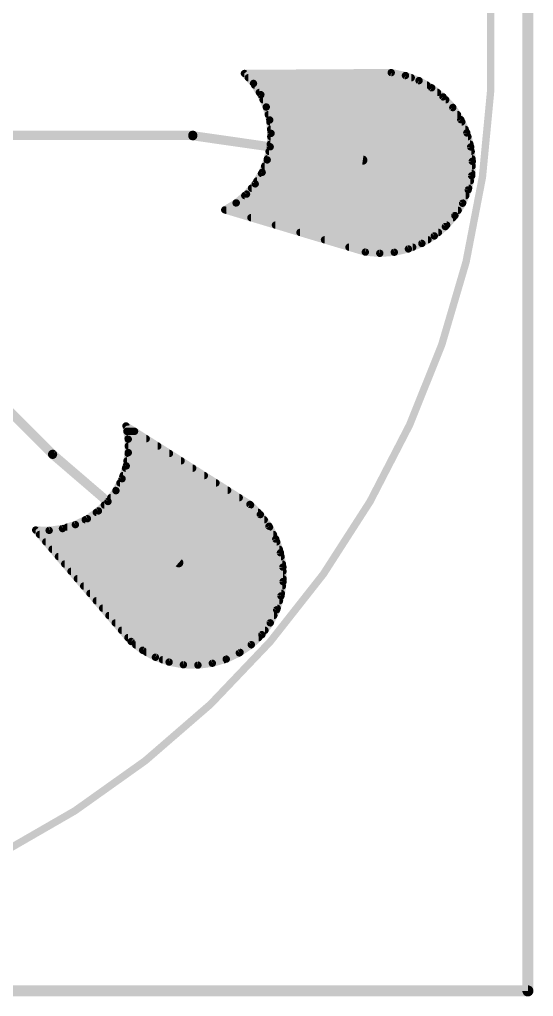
# Model space of a CAD drawing. Extents: x -26.2 to 26.2, y -26.2 to 26.2.
# Drawn here: x 11.99 to 26.15, y -26.15 to 0.79 of the extents above; entities that cross this region are included whole.
import ezdxf

# ---------------------------------------------------------------- set-up
doc = ezdxf.new("R2010")
doc.units = 0
for name, color, linetype in [('1', 12, 'CONTINUOUS'), ('16', 132, 'CONTINUOUS'), ('17', 110, 'CONTINUOUS'), ('20', 53, 'CONTINUOUS'), ('23', 53, 'CONTINUOUS')]:
    doc.layers.add(name, color=color, linetype=linetype)

# ---------------------------------------------------------------- blocks, each defined once
blk = doc.blocks.new('ROUNDP')
at = {"const_width": 0.5}
blk.add_lwpolyline([(0, -0.25, 1), (0, 0.25, 1), (0, -0.25)], format="xyb", dxfattribs=at)

msp = doc.modelspace()

# ---------------------------------------------------------------- linework, layer by layer
at = {"layer": '1'}
for points, const_width in [([(22.2325, -0.6726), (18.1878, -0.696)], 0.2032), ([(18.1878, -0.696), (18.4371, -0.9704)], 0.2032), ([(18.294, -0.8128), (22.7839, -0.8128)], 0.2032), ([(22.6245, -0.753), (22.2325, -0.6726)], 0.2032), ([(22.9992, -0.8936), (22.6245, -0.753)], 0.2032), ([(23.3473, -1.0912), (22.9992, -0.8936)], 0.2032), ([(18.4371, -0.9704), (18.6395, -1.2811)], 0.2032), ([(18.4669, -1.016), (23.2148, -1.016)], 0.2032), ([(23.6601, -1.3407), (23.3473, -1.0912)], 0.2032), ([(18.5992, -1.2192), (23.5078, -1.2192)], 0.2032), ([(18.6395, -1.2811), (18.7898, -1.62)], 0.2032), ([(18.7022, -1.4224), (23.7348, -1.4224)], 0.2032), ([(23.9301, -1.6362), (23.6601, -1.3407)], 0.2032), ([(18.7898, -1.62), (18.8841, -1.9786)], 0.2032), ([(18.7913, -1.6256), (23.9205, -1.6256)], 0.2032), ([(24.1506, -1.9702), (23.9301, -1.6362)], 0.2032), ([(18.8447, -1.8288), (24.0572, -1.8288)], 0.2032), ([(18.8841, -1.9786), (18.9201, -2.3477)], 0.2032), ([(24.316, -2.3346), (24.1506, -1.9702)], 0.2032), ([(18.8893, -2.032), (24.1786, -2.032)], 0.2032), ([(18.9091, -2.2352), (24.2709, -2.2352)], 0.2032), ([(18.9201, -2.3477), (18.8967, -2.7177)], 0.2032), ([(18.9143, -2.4384), (24.3447, -2.4384)], 0.2032), ([(24.4225, -2.7204), (24.316, -2.3346)], 0.2032), ([(18.8967, -2.7177), (18.8146, -3.0793)], 0.2032), ([(18.9015, -2.6416), (24.4008, -2.6416)], 0.2032), ([(24.4673, -3.1181), (24.4225, -2.7204)], 0.2032), ([(18.8217, -3.048), (24.4594, -3.048)], 0.2032), ([(18.8679, -2.8448), (24.4365, -2.8448)], 0.2032), ([(18.8146, -3.0793), (18.676, -3.4232)], 0.2032), ([(18.7453, -3.2512), (24.4613, -3.2512)], 0.2032), ([(24.4493, -3.5179), (24.4673, -3.1181)], 0.2032), ([(5.2, -3.5), (12.9, -11.2)], 0.254), ([(18.676, -3.4232), (18.4842, -3.7406)], 0.2032), ([(18.6571, -3.4544), (24.4522, -3.4544)], 0.2032), ([(24.3537, -3.9065), (24.4493, -3.5179)], 0.2032), ([(18.4842, -3.7406), (18.2444, -4.0233)], 0.2032), ([(18.3823, -3.8608), (24.3649, -3.8608)], 0.2032), ([(18.5344, -3.6576), (24.4149, -3.6576)], 0.2032), ([(18.2444, -4.0233), (17.9625, -4.2642)], 0.2032), ([(18.1968, -4.064), (24.2874, -4.064)], 0.2032), ([(24.1984, -4.2754), (24.3537, -3.9065)], 0.2032), ([(17.9625, -4.2642), (17.6458, -4.4571)], 0.2032), ([(17.9576, -4.2672), (24.2019, -4.2672)], 0.2032), ([(23.9874, -4.6154), (24.1984, -4.2754)], 0.2032), ([(17.6458, -4.4571), (21.5193, -5.6215)], 0.2032), ([(17.69, -4.4704), (24.0774, -4.4704)], 0.2032), ([(18.366, -4.6736), (23.9371, -4.6736)], 0.2032), ([(23.7258, -4.9183), (23.9874, -4.6154)], 0.2032), ([(19.042, -4.8768), (23.7616, -4.8768)], 0.2032), ([(23.42, -5.1765), (23.7258, -4.9183)], 0.2032), ([(19.718, -5.08), (23.5342, -5.08)], 0.2032), ([(23.0776, -5.3837), (23.42, -5.1765)], 0.2032), ([(20.394, -5.2832), (23.2436, -5.2832)], 0.2032), ([(21.0699, -5.4864), (22.8255, -5.4864)], 0.2032), ([(22.707, -5.5347), (23.0776, -5.3837)], 0.2032), ([(21.5193, -5.6215), (21.9181, -5.6551)], 0.2032), ([(21.9181, -5.6551), (22.3173, -5.626)], 0.2032), ([(22.3173, -5.626), (22.707, -5.5347)], 0.2032), ([(14.9229, -10.4168), (14.9845, -10.7825)], 0.2032), ([(18.3392, -12.5823), (14.9229, -10.4168)], 0.2032), ([(14.9481, -10.5664), (15.1589, -10.5664)], 0.2032), ([(14.9823, -10.7696), (15.4795, -10.7696)], 0.2032), ([(14.9845, -10.7825), (14.987, -11.1532)], 0.2032), ([(14.9858, -10.9728), (15.8001, -10.9728)], 0.2032), ([(12.9, -11.2), (16.3773, -14.1904)], 0.254), ([(14.987, -11.1532), (14.9303, -11.5197)], 0.2032), ([(14.952, -11.3792), (16.4412, -11.3792)], 0.2032), ([(14.9835, -11.176), (16.1206, -11.176)], 0.2032), ([(14.9303, -11.5197), (14.816, -11.8724)], 0.2032), ([(14.91, -11.5824), (16.7618, -11.5824)], 0.2032), ([(14.816, -11.8724), (14.6468, -12.2024)], 0.2032), ([(14.8441, -11.7856), (17.0824, -11.7856)], 0.2032), ([(14.6468, -12.2024), (14.4272, -12.5011)], 0.2032), ([(14.6521, -12.192), (17.7235, -12.192)], 0.2032), ([(14.7563, -11.9888), (17.4029, -11.9888)], 0.2032), ([(14.5051, -12.3952), (18.0441, -12.3952)], 0.2032), ([(14.1628, -12.7611), (13.8604, -12.9756)], 0.2032), ([(14.4272, -12.5011), (14.1628, -12.7611)], 0.2032), ([(14.3283, -12.5984), (18.3557, -12.5984)], 0.2032), ([(18.6257, -12.8617), (18.3392, -12.5823)], 0.2032), ([(13.8604, -12.9756), (13.5276, -13.1391)], 0.2032), ([(13.8008, -13.0048), (18.7325, -13.0048)], 0.2032), ([(14.1057, -12.8016), (18.5641, -12.8016)], 0.2032), ([(18.865, -13.1825), (18.6257, -12.8617)], 0.2032), ([(12.8056, -13.2978), (12.4349, -13.2891)], 0.2032), ([(12.4349, -13.2891), (15.0655, -16.3615)], 0.2032), ([(13.173, -13.2474), (12.8056, -13.2978)], 0.2032), ([(13.5276, -13.1391), (13.173, -13.2474)], 0.2032), ([(13.3019, -13.208), (18.8784, -13.208)], 0.2032), ([(19.0512, -13.5367), (18.865, -13.1825)], 0.2032), ([(12.5395, -13.4112), (18.9852, -13.4112)], 0.2032), ([(19.1796, -13.9158), (19.0512, -13.5367)], 0.2032), ([(12.7135, -13.6144), (19.0775, -13.6144)], 0.2032), ([(12.8874, -13.8176), (19.1464, -13.8176)], 0.2032), ([(13.0614, -14.0208), (19.1976, -14.0208)], 0.2032), ([(19.2472, -14.3102), (19.1796, -13.9158)], 0.2032), ([(13.2354, -14.224), (19.2324, -14.224)], 0.2032), ([(19.2523, -14.7104), (19.2472, -14.3102)], 0.2032), ([(13.4094, -14.4272), (19.2487, -14.4272)], 0.2032), ([(13.5833, -14.6304), (19.2513, -14.6304)], 0.2032), ([(13.7573, -14.8336), (19.2343, -14.8336)], 0.2032), ([(19.1947, -15.1065), (19.2523, -14.7104)], 0.2032), ([(13.9313, -15.0368), (19.2048, -15.0368)], 0.2032), ([(19.0758, -15.4886), (19.1947, -15.1065)], 0.2032), ([(14.1053, -15.24), (19.1531, -15.24)], 0.2032), ([(14.2792, -15.4432), (19.0899, -15.4432)], 0.2032), ([(14.4532, -15.6464), (18.9979, -15.6464)], 0.2032), ([(18.8987, -15.8475), (19.0758, -15.4886)], 0.2032), ([(14.6272, -15.8496), (18.8972, -15.8496)], 0.2032), ([(18.6676, -16.1742), (18.8987, -15.8475)], 0.2032), ([(14.8012, -16.0528), (18.7534, -16.0528)], 0.2032), ([(14.9751, -16.256), (18.5813, -16.256)], 0.2032), ([(18.3771, -16.4496), (18.6676, -16.1742)], 0.2032), ([(15.0655, -16.3615), (15.3829, -16.6053)], 0.2032), ([(15.1927, -16.4592), (18.3631, -16.4592)], 0.2032), ([(18.0472, -16.6761), (18.3771, -16.4496)], 0.2032), ([(15.3829, -16.6053), (15.7346, -16.7964)], 0.2032), ([(15.488, -16.6624), (18.0672, -16.6624)], 0.2032), ([(15.7346, -16.7964), (16.1118, -16.9301)], 0.2032), ([(17.6859, -16.8483), (18.0472, -16.6761)], 0.2032), ([(15.9298, -16.8656), (17.6273, -16.8656)], 0.2032), ([(16.1118, -16.9301), (16.5052, -17.0032)], 0.2032), ([(16.5052, -17.0032), (16.9053, -17.0138)], 0.2032), ([(16.9053, -17.0138), (17.3021, -16.9618)], 0.2032), ([(17.3021, -16.9618), (17.6859, -16.8483)], 0.2032)]:
    msp.add_lwpolyline(points, dxfattribs=dict(at, const_width=const_width))
for points, const_width in [([(18.2254, -0.6618, 1), (18.1502, -0.7301)], 0.1016), ([(18.1875, -0.6452, 1), (18.1881, -0.7468)], 0.1016), ([(18.294, -0.762, 1), (18.294, -0.8636)], 0.1016), ([(22.2427, -0.6228, 1), (22.2223, -0.7224)], 0.1016), ([(22.2328, -0.7234, 1), (22.2322, -0.6218)], 0.1016), ([(22.6424, -0.7054, 1), (22.6067, -0.8005)], 0.1016), ([(22.6143, -0.8027, 1), (22.6347, -0.7032)], 0.1016), ([(22.7839, -0.8636, 1), (22.7839, -0.762)], 0.1016), ([(23.0243, -0.8494, 1), (22.9741, -0.9378)], 0.1016), ([(22.9814, -0.9412, 1), (23.0171, -0.8461)], 0.1016), ([(18.4797, -0.9427, 1), (18.3946, -0.9981)], 0.1016), ([(18.3995, -1.0046, 1), (18.4747, -0.9362)], 0.1016), ([(18.4669, -0.9652, 1), (18.4669, -1.0668)], 0.1016), ([(23.2148, -1.0668, 1), (23.2148, -0.9652)], 0.1016), ([(23.3789, -1.0515, 1), (23.3156, -1.1309)], 0.1016), ([(23.3222, -1.1354, 1), (23.3723, -1.047)], 0.1016), ([(18.5992, -1.1684, 1), (18.5992, -1.27)], 0.1016), ([(18.686, -1.2605, 1), (18.5931, -1.3017)], 0.1016), ([(18.597, -1.3088, 1), (18.6821, -1.2533)], 0.1016), ([(18.7022, -1.3716, 1), (18.7022, -1.4732)], 0.1016), ([(23.5078, -1.27, 1), (23.5078, -1.1684)], 0.1016), ([(23.6976, -1.3065, 1), (23.6226, -1.375)], 0.1016), ([(23.6285, -1.3805, 1), (23.6918, -1.301)], 0.1016), ([(23.7348, -1.4732, 1), (23.7348, -1.3716)], 0.1016), ([(18.8389, -1.6071, 1), (18.7407, -1.633)], 0.1016), ([(18.7913, -1.5748, 1), (18.7913, -1.6764)], 0.1016), ([(18.7434, -1.6406, 1), (18.8363, -1.5995)], 0.1016), ([(23.9725, -1.6082, 1), (23.8877, -1.6642)], 0.1016), ([(23.8926, -1.6704, 1), (23.9676, -1.6019)], 0.1016), ([(23.9205, -1.6764, 1), (23.9205, -1.5748)], 0.1016), ([(18.8447, -1.778, 1), (18.8447, -1.8796)], 0.1016), ([(18.9347, -1.9737, 1), (18.8336, -1.9836)], 0.1016), ([(24.0572, -1.8796, 1), (24.0572, -1.778)], 0.1016), ([(24.1968, -1.9492, 1), (24.1043, -1.9912)], 0.1016), ([(18.835, -1.9916, 1), (18.9333, -1.9657)], 0.1016), ([(18.8893, -1.9812, 1), (18.8893, -2.0828)], 0.1016), ([(18.9091, -2.1844, 1), (18.9091, -2.286)], 0.1016), ([(24.1082, -1.9982, 1), (24.193, -1.9422)], 0.1016), ([(24.1786, -2.0828, 1), (24.1786, -1.9812)], 0.1016), ([(24.2709, -2.286, 1), (24.2709, -2.1844)], 0.1016), ([(18.9143, -2.3876, 1), (18.9143, -2.4892)], 0.1016), ([(18.9708, -2.3509, 1), (18.8694, -2.3445)], 0.1016), ([(18.8695, -2.3526, 1), (18.9706, -2.3428)], 0.1016), ([(24.365, -2.3211, 1), (24.2671, -2.3481)], 0.1016), ([(24.2698, -2.3556, 1), (24.3623, -2.3136)], 0.1016), ([(24.3447, -2.4892, 1), (24.3447, -2.3876)], 0.1016), ([(18.846, -2.7145, 1), (18.9474, -2.7209)], 0.1016), ([(18.9462, -2.729, 1), (18.8472, -2.7065)], 0.1016), ([(18.9015, -2.5908, 1), (18.9015, -2.6924)], 0.1016), ([(24.473, -2.7147, 1), (24.372, -2.7261)], 0.1016), ([(24.3735, -2.7339, 1), (24.4715, -2.7069)], 0.1016), ([(24.4008, -2.6924, 1), (24.4008, -2.5908)], 0.1016), ([(18.8217, -2.9972, 1), (18.8217, -3.0988)], 0.1016), ([(18.8679, -2.794, 1), (18.8679, -2.8956)], 0.1016), ([(24.4365, -2.8956, 1), (24.4365, -2.794)], 0.1016), ([(24.4594, -3.0988, 1), (24.4594, -2.9972)], 0.1016), ([(18.7453, -3.2004, 1), (18.7453, -3.302)], 0.1016), ([(18.7651, -3.0681, 1), (18.8642, -3.0906)], 0.1016), ([(18.8617, -3.0983, 1), (18.7675, -3.0603)], 0.1016), ([(24.518, -3.1204, 1), (24.4165, -3.1158)], 0.1016), ([(24.4168, -3.1238, 1), (24.5178, -3.1124)], 0.1016), ([(24.4613, -3.302, 1), (24.4613, -3.2004)], 0.1016), ([(18.6571, -3.4036, 1), (18.6571, -3.5052)], 0.1016), ([(18.6288, -3.4042, 1), (18.7231, -3.4422)], 0.1016), ([(18.7194, -3.4495, 1), (18.6325, -3.397)], 0.1016), ([(24.3986, -3.5156, 1), (24.5001, -3.5202)], 0.1016), ([(24.4987, -3.53, 1), (24.4, -3.5057)], 0.1016), ([(24.4522, -3.5052, 1), (24.4522, -3.4036)], 0.1016), ([(18.3823, -3.81, 1), (18.3823, -3.9116)], 0.1016), ([(18.4408, -3.7143, 1), (18.5277, -3.7669)], 0.1016), ([(18.523, -3.7735, 1), (18.4455, -3.7077)], 0.1016), ([(18.5344, -3.6068, 1), (18.5344, -3.7084)], 0.1016), ([(24.3649, -3.9116, 1), (24.3649, -3.81)], 0.1016), ([(24.4149, -3.7084, 1), (24.4149, -3.6068)], 0.1016), ([(18.1968, -4.0132, 1), (18.1968, -4.1148)], 0.1016), ([(18.2056, -3.9905, 1), (18.2831, -4.0562)], 0.1016), ([(18.2774, -4.062, 1), (18.2114, -3.9847)], 0.1016), ([(24.2874, -4.1148, 1), (24.2874, -4.0132)], 0.1016), ([(24.3044, -3.8944, 1), (24.403, -3.9186)], 0.1016), ([(24.4005, -3.9262, 1), (24.3069, -3.8868)], 0.1016), ([(17.9576, -4.2164, 1), (17.9576, -4.318)], 0.1016), ([(17.9295, -4.2256, 1), (17.9955, -4.3029)], 0.1016), ([(17.9889, -4.3076, 1), (17.9361, -4.2209)], 0.1016), ([(24.1516, -4.2557, 1), (24.2453, -4.2951)], 0.1016), ([(24.2416, -4.3022, 1), (24.1553, -4.2486)], 0.1016), ([(24.2019, -4.318, 1), (24.2019, -4.2164)], 0.1016), ([(17.6604, -4.4085, 1), (17.6312, -4.5058)], 0.1016), ([(17.6194, -4.4137, 1), (17.6722, -4.5005)], 0.1016), ([(17.69, -4.4196, 1), (17.69, -4.5212)], 0.1016), ([(18.366, -4.6228, 1), (18.366, -4.7244)], 0.1016), ([(23.9442, -4.5886, 1), (24.0306, -4.6422)], 0.1016), ([(23.9371, -4.7244, 1), (23.9371, -4.6228)], 0.1016), ([(24.0258, -4.6486, 1), (23.949, -4.5822)], 0.1016), ([(24.0774, -4.5212, 1), (24.0774, -4.4196)], 0.1016), ([(19.042, -4.826, 1), (19.042, -4.9276)], 0.1016), ([(23.6873, -4.8851, 1), (23.7642, -4.9515)], 0.1016), ([(23.7585, -4.9571, 1), (23.693, -4.8795)], 0.1016), ([(23.7616, -4.9276, 1), (23.7616, -4.826)], 0.1016), ([(19.718, -5.0292, 1), (19.718, -5.1308)], 0.1016), ([(23.3872, -5.1377, 1), (23.4528, -5.2153)], 0.1016), ([(23.4463, -5.2199, 1), (23.3937, -5.133)], 0.1016), ([(23.5342, -5.1308, 1), (23.5342, -5.0292)], 0.1016), ([(20.394, -5.2324, 1), (20.394, -5.334)], 0.1016), ([(21.0699, -5.4356, 1), (21.0699, -5.5372)], 0.1016), ([(22.8255, -5.5372, 1), (22.8255, -5.4356)], 0.1016), ([(23.0513, -5.3402, 1), (23.1039, -5.4271)], 0.1016), ([(23.0967, -5.4307, 1), (23.0584, -5.3366)], 0.1016), ([(23.2436, -5.334, 1), (23.2436, -5.2324)], 0.1016), ([(21.5236, -5.5709, 1), (21.5151, -5.6721)], 0.1016), ([(21.5047, -5.6701, 1), (21.534, -5.5728)], 0.1016), ([(21.9144, -5.6045, 1), (21.9218, -5.7058)], 0.1016), ([(21.9139, -5.7057, 1), (21.9224, -5.6045)], 0.1016), ([(22.3057, -5.5765, 1), (22.3289, -5.6754)], 0.1016), ([(22.321, -5.6766, 1), (22.3136, -5.5753)], 0.1016), ([(22.6878, -5.4877, 1), (22.7261, -5.5818)], 0.1016), ([(22.7185, -5.5842, 1), (22.6954, -5.4853)], 0.1016), ([(14.973, -10.4084, 1), (14.8728, -10.4252)], 0.1016), ([(14.9501, -10.3739, 1), (14.8957, -10.4597)], 0.1016), ([(14.9481, -10.5156, 1), (14.9481, -10.6172)], 0.1016), ([(15.1589, -10.6172, 1), (15.1589, -10.5156)], 0.1016), ([(14.9823, -10.7188, 1), (14.9823, -10.8204)], 0.1016), ([(15.0353, -10.7821, 1), (14.9337, -10.7828)], 0.1016), ([(14.9344, -10.7909, 1), (15.0346, -10.774)], 0.1016), ([(15.4795, -10.8204, 1), (15.4795, -10.7188)], 0.1016), ([(14.9858, -10.922, 1), (14.9858, -11.0236)], 0.1016), ([(15.8001, -11.0236, 1), (15.8001, -10.922)], 0.1016), ([(12.9414, -11.1519, 1), (12.8586, -11.2481)], 0.127), ([(12.8551, -11.2449, 1), (12.9449, -11.1551)], 0.127), ([(14.952, -11.3284, 1), (14.952, -11.43)], 0.1016), ([(14.9835, -11.1252, 1), (14.9835, -11.2268)], 0.1016), ([(14.9362, -11.1536, 1), (15.0378, -11.1529)], 0.1016), ([(15.0372, -11.161, 1), (14.9368, -11.1455)], 0.1016), ([(16.1206, -11.2268, 1), (16.1206, -11.1252)], 0.1016), ([(16.4412, -11.43, 1), (16.4412, -11.3284)], 0.1016), ([(14.91, -11.5316, 1), (14.91, -11.6332)], 0.1016), ([(14.8801, -11.5119, 1), (14.9805, -11.5274)], 0.1016), ([(14.9786, -11.5353, 1), (14.882, -11.504)], 0.1016), ([(16.7618, -11.6332, 1), (16.7618, -11.5316)], 0.1016), ([(14.7676, -11.8567, 1), (14.8643, -11.8881)], 0.1016), ([(14.8612, -11.8956, 1), (14.7707, -11.8492)], 0.1016), ([(14.8441, -11.7348, 1), (14.8441, -11.8364)], 0.1016), ([(17.0824, -11.8364, 1), (17.0824, -11.7348)], 0.1016), ([(14.6521, -12.1412, 1), (14.6521, -12.2428)], 0.1016), ([(14.6877, -12.2324, 1), (14.6059, -12.1723)], 0.1016), ([(14.7563, -11.938, 1), (14.7563, -12.0396)], 0.1016), ([(17.4029, -12.0396, 1), (17.4029, -11.938)], 0.1016), ([(17.7235, -12.2428, 1), (17.7235, -12.1412)], 0.1016), ([(14.5051, -12.3444, 1), (14.5051, -12.446)], 0.1016), ([(14.6016, -12.1792, 1), (14.692, -12.2255)], 0.1016), ([(18.0441, -12.446, 1), (18.0441, -12.3444)], 0.1016), ([(14.1922, -12.8025, 1), (14.1334, -12.7196)], 0.1016), ([(14.3283, -12.5476, 1), (14.3283, -12.6492)], 0.1016), ([(14.3863, -12.4711, 1), (14.4682, -12.5312)], 0.1016), ([(14.4628, -12.5374, 1), (14.3916, -12.4649)], 0.1016), ([(18.3747, -12.5459, 1), (18.3037, -12.6186)], 0.1016), ([(18.312, -12.6252, 1), (18.3664, -12.5394)], 0.1016), ([(18.3557, -12.6492, 1), (18.3557, -12.5476)], 0.1016), ([(13.8008, -12.954, 1), (13.8008, -13.0556)], 0.1016), ([(13.831, -12.9341, 1), (13.8897, -13.017)], 0.1016), ([(13.8828, -13.0211, 1), (13.838, -12.93)], 0.1016), ([(14.1057, -12.7508, 1), (14.1057, -12.8524)], 0.1016), ([(14.1272, -12.7249, 1), (14.1984, -12.7973)], 0.1016), ([(18.5641, -12.8524, 1), (18.5641, -12.7508)], 0.1016), ([(18.6664, -12.8313, 1), (18.585, -12.8921)], 0.1016), ([(18.5902, -12.898, 1), (18.6612, -12.8253)], 0.1016), ([(18.7325, -13.0556, 1), (18.7325, -12.954)], 0.1016), ([(12.4735, -13.256, 1), (12.3963, -13.3221)], 0.1016), ([(12.4361, -13.2383, 1), (12.4337, -13.3398)], 0.1016), ([(12.7987, -13.2475, 1), (12.8125, -13.3482)], 0.1016), ([(12.8044, -13.3486, 1), (12.8068, -13.2471)], 0.1016), ([(13.1581, -13.1988, 1), (13.1878, -13.296)], 0.1016), ([(13.1799, -13.2977, 1), (13.166, -13.1971)], 0.1016), ([(13.3019, -13.1572, 1), (13.3019, -13.2588)], 0.1016), ([(13.5052, -13.0935, 1), (13.55, -13.1847)], 0.1016), ([(13.5424, -13.1876, 1), (13.5127, -13.0905)], 0.1016), ([(18.91, -13.1588, 1), (18.82, -13.2061)], 0.1016), ([(18.8243, -13.2128, 1), (18.9057, -13.1521)], 0.1016), ([(18.8784, -13.2588, 1), (18.8784, -13.1572)], 0.1016), ([(12.5395, -13.3604, 1), (12.5395, -13.462)], 0.1016), ([(18.9852, -13.462, 1), (18.9852, -13.3604)], 0.1016), ([(19.0993, -13.5204, 1), (19.0031, -13.5531)], 0.1016), ([(19.0062, -13.5604, 1), (19.0961, -13.5131)], 0.1016), ([(12.7135, -13.5636, 1), (12.7135, -13.6652)], 0.1016), ([(12.8874, -13.7668, 1), (12.8874, -13.8684)], 0.1016), ([(19.0775, -13.6652, 1), (19.0775, -13.5636)], 0.1016), ([(19.1464, -13.8684, 1), (19.1464, -13.7668)], 0.1016), ([(13.0614, -13.97, 1), (13.0614, -14.0716)], 0.1016), ([(19.2297, -13.9072, 1), (19.1296, -13.9244)], 0.1016), ([(19.1315, -13.9321, 1), (19.2277, -13.8995)], 0.1016), ([(19.1976, -14.0716, 1), (19.1976, -13.97)], 0.1016), ([(13.2354, -14.1732, 1), (13.2354, -14.2748)], 0.1016), ([(16.3359, -14.2385, 1), (16.4187, -14.1422)], 0.127), ([(19.298, -14.3096, 1), (19.1964, -14.3109)], 0.1016), ([(19.1971, -14.3188, 1), (19.2973, -14.3017)], 0.1016), ([(19.2324, -14.2748, 1), (19.2324, -14.1732)], 0.1016), ([(13.4094, -14.3764, 1), (13.4094, -14.478)], 0.1016), ([(13.5833, -14.5796, 1), (13.5833, -14.6812)], 0.1016), ([(19.2487, -14.478, 1), (19.2487, -14.3764)], 0.1016), ([(19.2513, -14.6812, 1), (19.2513, -14.5796)], 0.1016), ([(13.7573, -14.7828, 1), (13.7573, -14.8844)], 0.1016), ([(19.2015, -14.7111, 1), (19.3031, -14.7098)], 0.1016), ([(19.3025, -14.7177, 1), (19.202, -14.7031)], 0.1016), ([(19.2343, -14.8844, 1), (19.2343, -14.7828)], 0.1016), ([(13.9313, -14.986, 1), (13.9313, -15.0876)], 0.1016), ([(19.1444, -15.0992, 1), (19.2449, -15.1138)], 0.1016), ([(19.2432, -15.1215, 1), (19.1462, -15.0914)], 0.1016), ([(19.2048, -15.0876, 1), (19.2048, -14.986)], 0.1016), ([(14.1053, -15.1892, 1), (14.1053, -15.2908)], 0.1016), ([(14.2792, -15.3924, 1), (14.2792, -15.494)], 0.1016), ([(19.0899, -15.494, 1), (19.0899, -15.3924)], 0.1016), ([(19.1531, -15.2908, 1), (19.1531, -15.1892)], 0.1016), ([(14.4532, -15.5956, 1), (14.4532, -15.6972)], 0.1016), ([(18.9979, -15.6972, 1), (18.9979, -15.5956)], 0.1016), ([(19.0273, -15.4735, 1), (19.1243, -15.5037)], 0.1016), ([(19.1214, -15.5111, 1), (19.0303, -15.4661)], 0.1016), ([(14.6272, -15.7988, 1), (14.6272, -15.9004)], 0.1016), ([(18.8531, -15.825, 1), (18.9442, -15.87)], 0.1016), ([(18.9401, -15.8768, 1), (18.8572, -15.8181)], 0.1016), ([(18.8972, -15.9004, 1), (18.8972, -15.7988)], 0.1016), ([(14.8012, -16.002, 1), (14.8012, -16.1036)], 0.1016), ([(14.9751, -16.2052, 1), (14.9751, -16.3068)], 0.1016), ([(18.5813, -16.3068, 1), (18.5813, -16.2052)], 0.1016), ([(18.6261, -16.1449, 1), (18.709, -16.2036)], 0.1016), ([(18.7025, -16.2111, 1), (18.6326, -16.1374)], 0.1016), ([(18.7534, -16.1036, 1), (18.7534, -16.002)], 0.1016), ([(15.0964, -16.3212, 1), (15.0345, -16.4018)], 0.1016), ([(15.0269, -16.3946, 1), (15.1041, -16.3285)], 0.1016), ([(15.1927, -16.4084, 1), (15.1927, -16.51)], 0.1016), ([(18.3422, -16.4127, 1), (18.4121, -16.4864)], 0.1016), ([(18.4059, -16.4915, 1), (18.3484, -16.4077)], 0.1016), ([(18.3631, -16.51, 1), (18.3631, -16.4084)], 0.1016), ([(15.4072, -16.5606, 1), (15.3587, -16.6499)], 0.1016), ([(15.352, -16.6456, 1), (15.4138, -16.565)], 0.1016), ([(15.488, -16.6116, 1), (15.488, -16.7132)], 0.1016), ([(15.7515, -16.7485, 1), (15.7176, -16.8443)], 0.1016), ([(15.7103, -16.841, 1), (15.7588, -16.7517)], 0.1016), ([(18.0185, -16.6342, 1), (18.076, -16.718)], 0.1016), ([(18.0691, -16.722, 1), (18.0254, -16.6303)], 0.1016), ([(18.0672, -16.7132, 1), (18.0672, -16.6116)], 0.1016), ([(15.9298, -16.8148, 1), (15.9298, -16.9164)], 0.1016), ([(16.121, -16.8802, 1), (16.1025, -16.9801)], 0.1016), ([(16.0948, -16.978, 1), (16.1287, -16.8822)], 0.1016), ([(16.5066, -16.9524, 1), (16.5039, -17.054)], 0.1016), ([(16.496, -17.0532, 1), (16.5145, -16.9533)], 0.1016), ([(16.8987, -16.9635, 1), (16.9119, -17.0642)], 0.1016), ([(16.904, -17.0646, 1), (16.9067, -16.9631)], 0.1016), ([(17.2877, -16.9131, 1), (17.3165, -17.0105)], 0.1016), ([(17.3087, -17.0121, 1), (17.2955, -16.9114)], 0.1016), ([(17.6273, -16.9164, 1), (17.6273, -16.8148)], 0.1016), ([(17.6641, -16.8024, 1), (17.7078, -16.8941)], 0.1016), ([(17.7003, -16.897, 1), (17.6715, -16.7996)], 0.1016)]:
    msp.add_lwpolyline(points, format="xyb", dxfattribs=dict(at, const_width=const_width))
at = {"layer": '16'}
for points, const_width in [([(26, 26), (26, -26)], 0.3048), ([(18.1878, -0.696), (22.2325, -0.6726)], 0.2032), ([(18.4371, -0.9704), (18.1878, -0.696)], 0.2032), ([(18.294, -0.8128), (22.784, -0.8128)], 0.2032), ([(22.2325, -0.6726), (22.6246, -0.7529)], 0.2032), ([(22.6246, -0.7529), (22.9992, -0.8936)], 0.2032), ([(22.9992, -0.8936), (23.3473, -1.0912)], 0.2032), ([(18.6395, -1.2811), (18.4371, -0.9704)], 0.2032), ([(18.4669, -1.016), (23.2149, -1.016)], 0.2032), ([(23.3473, -1.0912), (23.6602, -1.3407)], 0.2032), ([(18.5992, -1.2192), (23.5078, -1.2192)], 0.2032), ([(18.7898, -1.62), (18.6395, -1.2811)], 0.2032), ([(18.7022, -1.4224), (23.7348, -1.4224)], 0.2032), ([(23.6602, -1.3407), (23.9301, -1.6361)], 0.2032), ([(18.8841, -1.9786), (18.7898, -1.62)], 0.2032), ([(18.7913, -1.6256), (23.9205, -1.6256)], 0.2032), ([(23.9301, -1.6361), (24.1506, -1.9702)], 0.2032), ([(18.8447, -1.8288), (24.0573, -1.8288)], 0.2032), ([(18.9201, -2.3477), (18.8841, -1.9786)], 0.2032), ([(24.1506, -1.9702), (24.3161, -2.3346)], 0.2032), ([(18.8893, -2.032), (24.1787, -2.032)], 0.2032), ([(18.9091, -2.2352), (24.2709, -2.2352)], 0.2032), ([(2.5, -2.4), (16.764, -2.4)], 0.254), ([(16.764, -2.4), (16.764, -2.413)], 0.254), ([(16.764, -2.413), (21.4503, -3.0857)], 0.254), ([(18.8967, -2.7177), (18.9201, -2.3477)], 0.2032), ([(18.9143, -2.4384), (24.3447, -2.4384)], 0.2032), ([(24.3161, -2.3346), (24.4225, -2.7204)], 0.2032), ([(18.8146, -3.0793), (18.8967, -2.7177)], 0.2032), ([(18.9015, -2.6416), (24.4008, -2.6416)], 0.2032), ([(24.4225, -2.7204), (24.4673, -3.1181)], 0.2032), ([(18.8217, -3.048), (24.4594, -3.048)], 0.2032), ([(18.8679, -2.8448), (24.4365, -2.8448)], 0.2032), ([(18.676, -3.4232), (18.8146, -3.0793)], 0.2032), ([(18.7453, -3.2512), (24.4613, -3.2512)], 0.2032), ([(24.4673, -3.1181), (24.4493, -3.5179)], 0.2032), ([(18.4842, -3.7406), (18.676, -3.4232)], 0.2032), ([(18.6571, -3.4544), (24.4522, -3.4544)], 0.2032), ([(24.4493, -3.5179), (24.3537, -3.9065)], 0.2032), ([(18.2444, -4.0233), (18.4842, -3.7406)], 0.2032), ([(18.3823, -3.8608), (24.3649, -3.8608)], 0.2032), ([(18.5344, -3.6576), (24.4149, -3.6576)], 0.2032), ([(17.9625, -4.2642), (18.2444, -4.0233)], 0.2032), ([(18.1968, -4.064), (24.2874, -4.064)], 0.2032), ([(24.3537, -3.9065), (24.1984, -4.2754)], 0.2032), ([(17.6458, -4.4571), (17.9625, -4.2642)], 0.2032), ([(17.9576, -4.2672), (24.2019, -4.2672)], 0.2032), ([(24.1984, -4.2754), (23.9874, -4.6154)], 0.2032), ([(21.5193, -5.6215), (17.6458, -4.4571)], 0.2032), ([(17.69, -4.4704), (24.0774, -4.4704)], 0.2032), ([(18.366, -4.6736), (23.9371, -4.6736)], 0.2032), ([(23.9874, -4.6154), (23.7257, -4.9183)], 0.2032), ([(19.042, -4.8768), (23.7616, -4.8768)], 0.2032), ([(23.7257, -4.9183), (23.42, -5.1764)], 0.2032), ([(19.718, -5.08), (23.5342, -5.08)], 0.2032), ([(23.42, -5.1764), (23.0776, -5.3836)], 0.2032), ([(20.394, -5.2832), (23.2435, -5.2832)], 0.2032), ([(21.0699, -5.4864), (22.8254, -5.4864)], 0.2032), ([(23.0776, -5.3836), (22.7069, -5.5347)], 0.2032), ([(21.9181, -5.6551), (21.5193, -5.6215)], 0.2032), ([(22.3173, -5.6259), (21.9181, -5.6551)], 0.2032), ([(22.7069, -5.5347), (22.3173, -5.6259)], 0.2032), ([(14.9845, -10.7825), (14.9229, -10.4168)], 0.2032), ([(14.9229, -10.4168), (18.3392, -12.5823)], 0.2032), ([(14.9481, -10.5664), (15.1589, -10.5664)], 0.2032), ([(14.9823, -10.7696), (15.4795, -10.7696)], 0.2032), ([(14.987, -11.1532), (14.9845, -10.7825)], 0.2032), ([(14.9858, -10.9728), (15.8001, -10.9728)], 0.2032), ([(14.9303, -11.5197), (14.987, -11.1532)], 0.2032), ([(14.952, -11.3792), (16.4412, -11.3792)], 0.2032), ([(14.9835, -11.176), (16.1206, -11.176)], 0.2032), ([(14.816, -11.8724), (14.9303, -11.5197)], 0.2032), ([(14.91, -11.5824), (16.7618, -11.5824)], 0.2032), ([(14.6468, -12.2024), (14.816, -11.8724)], 0.2032), ([(14.8441, -11.7856), (17.0824, -11.7856)], 0.2032), ([(14.4272, -12.5011), (14.6468, -12.2024)], 0.2032), ([(14.6521, -12.192), (17.7235, -12.192)], 0.2032), ([(14.7563, -11.9888), (17.4029, -11.9888)], 0.2032), ([(14.5051, -12.3952), (18.0441, -12.3952)], 0.2032), ([(13.8604, -12.9756), (14.1628, -12.7611)], 0.2032), ([(14.1628, -12.7611), (14.4272, -12.5011)], 0.2032), ([(14.3283, -12.5984), (18.3557, -12.5984)], 0.2032), ([(18.3392, -12.5823), (18.6257, -12.8617)], 0.2032), ([(13.5276, -13.1391), (13.8604, -12.9756)], 0.2032), ([(13.8008, -13.0048), (18.7325, -13.0048)], 0.2032), ([(14.1057, -12.8016), (18.5641, -12.8016)], 0.2032), ([(18.6257, -12.8617), (18.865, -13.1825)], 0.2032), ([(12.4349, -13.2891), (12.8056, -13.2978)], 0.2032), ([(15.0655, -16.3615), (12.4349, -13.2891)], 0.2032), ([(12.8056, -13.2978), (13.173, -13.2474)], 0.2032), ([(13.173, -13.2474), (13.5276, -13.1391)], 0.2032), ([(13.3019, -13.208), (18.8784, -13.208)], 0.2032), ([(18.865, -13.1825), (19.0512, -13.5367)], 0.2032), ([(12.5395, -13.4112), (18.9852, -13.4112)], 0.2032), ([(19.0512, -13.5367), (19.1797, -13.9158)], 0.2032), ([(12.7135, -13.6144), (19.0775, -13.6144)], 0.2032), ([(12.8874, -13.8176), (19.1464, -13.8176)], 0.2032), ([(13.0614, -14.0208), (19.1977, -14.0208)], 0.2032), ([(19.1797, -13.9158), (19.2473, -14.3102)], 0.2032), ([(13.2354, -14.224), (19.2325, -14.224)], 0.2032), ([(19.2473, -14.3102), (19.2523, -14.7104)], 0.2032), ([(13.4094, -14.4272), (19.2487, -14.4272)], 0.2032), ([(13.5833, -14.6304), (19.2513, -14.6304)], 0.2032), ([(13.7573, -14.8336), (19.2344, -14.8336)], 0.2032), ([(19.2523, -14.7104), (19.1947, -15.1065)], 0.2032), ([(13.9313, -15.0368), (19.2048, -15.0368)], 0.2032), ([(19.1947, -15.1065), (19.0759, -15.4886)], 0.2032), ([(14.1053, -15.24), (19.1532, -15.24)], 0.2032), ([(14.2792, -15.4432), (19.09, -15.4432)], 0.2032), ([(14.4532, -15.6464), (18.998, -15.6464)], 0.2032), ([(19.0759, -15.4886), (18.8987, -15.8475)], 0.2032), ([(14.6272, -15.8496), (18.8972, -15.8496)], 0.2032), ([(18.8987, -15.8475), (18.6676, -16.1742)], 0.2032), ([(14.8012, -16.0528), (18.7535, -16.0528)], 0.2032), ([(14.9751, -16.256), (18.5813, -16.256)], 0.2032), ([(18.6676, -16.1742), (18.3771, -16.4496)], 0.2032), ([(15.3829, -16.6053), (15.0655, -16.3615)], 0.2032), ([(15.1927, -16.4592), (18.3631, -16.4592)], 0.2032), ([(18.3771, -16.4496), (18.0472, -16.6761)], 0.2032), ([(15.7346, -16.7964), (15.3829, -16.6053)], 0.2032), ([(15.488, -16.6624), (18.0672, -16.6624)], 0.2032), ([(16.1118, -16.9301), (15.7346, -16.7964)], 0.2032), ([(18.0472, -16.6761), (17.6859, -16.8482)], 0.2032), ([(15.9299, -16.8656), (17.6272, -16.8656)], 0.2032), ([(16.5052, -17.0032), (16.1118, -16.9301)], 0.2032), ([(16.9053, -17.0138), (16.5052, -17.0032)], 0.2032), ([(17.3021, -16.9617), (16.9053, -17.0138)], 0.2032), ([(17.6859, -16.8482), (17.3021, -16.9617)], 0.2032), ([(26, -26), (-26, -26)], 0.3048)]:
    msp.add_lwpolyline(points, dxfattribs=dict(at, const_width=const_width))
for points, const_width in [([(18.2254, -0.6618, 1), (18.1502, -0.7301)], 0.1016), ([(18.1875, -0.6452, 1), (18.1881, -0.7468)], 0.1016), ([(18.294, -0.762, 1), (18.294, -0.8636)], 0.1016), ([(22.2427, -0.6228, 1), (22.2223, -0.7224)], 0.1016), ([(22.2328, -0.7234, 1), (22.2322, -0.6218)], 0.1016), ([(22.6424, -0.7054, 1), (22.6067, -0.8005)], 0.1016), ([(22.6144, -0.8027, 1), (22.6347, -0.7032)], 0.1016), ([(22.784, -0.8636, 1), (22.784, -0.762)], 0.1016), ([(23.0243, -0.8494, 1), (22.9742, -0.9378)], 0.1016), ([(22.9814, -0.9412, 1), (23.0171, -0.846)], 0.1016), ([(18.4797, -0.9427, 1), (18.3946, -0.9981)], 0.1016), ([(18.3995, -1.0046, 1), (18.4747, -0.9362)], 0.1016), ([(18.4669, -0.9652, 1), (18.4669, -1.0668)], 0.1016), ([(23.2149, -1.0668, 1), (23.2149, -0.9652)], 0.1016), ([(23.379, -1.0514, 1), (23.3156, -1.1309)], 0.1016), ([(23.3222, -1.1353, 1), (23.3724, -1.047)], 0.1016), ([(18.5992, -1.1684, 1), (18.5992, -1.27)], 0.1016), ([(18.686, -1.2605, 1), (18.5931, -1.3017)], 0.1016), ([(18.597, -1.3088, 1), (18.6821, -1.2533)], 0.1016), ([(18.7022, -1.3716, 1), (18.7022, -1.4732)], 0.1016), ([(23.5078, -1.27, 1), (23.5078, -1.1684)], 0.1016), ([(23.6977, -1.3064, 1), (23.6227, -1.375)], 0.1016), ([(23.6285, -1.3804, 1), (23.6918, -1.301)], 0.1016), ([(23.7348, -1.4732, 1), (23.7348, -1.3716)], 0.1016), ([(18.8389, -1.6071, 1), (18.7407, -1.633)], 0.1016), ([(18.7913, -1.5748, 1), (18.7913, -1.6764)], 0.1016), ([(18.7434, -1.6406, 1), (18.8363, -1.5995)], 0.1016), ([(23.9725, -1.6082, 1), (23.8877, -1.6641)], 0.1016), ([(23.8926, -1.6704, 1), (23.9676, -1.6019)], 0.1016), ([(23.9205, -1.6764, 1), (23.9205, -1.5748)], 0.1016), ([(18.8447, -1.778, 1), (18.8447, -1.8796)], 0.1016), ([(18.9347, -1.9737, 1), (18.8336, -1.9836)], 0.1016), ([(24.0573, -1.8796, 1), (24.0573, -1.778)], 0.1016), ([(24.1969, -1.9492, 1), (24.1043, -1.9912)], 0.1016), ([(18.835, -1.9916, 1), (18.9333, -1.9657)], 0.1016), ([(18.8893, -1.9812, 1), (18.8893, -2.0828)], 0.1016), ([(18.9091, -2.1844, 1), (18.9091, -2.286)], 0.1016), ([(24.1082, -1.9982, 1), (24.193, -1.9422)], 0.1016), ([(24.1787, -2.0828, 1), (24.1787, -1.9812)], 0.1016), ([(24.2709, -2.286, 1), (24.2709, -2.1844)], 0.1016), ([(16.8275, -2.4, 1), (16.7005, -2.4)], 0.127), ([(16.773, -2.3501, 1), (16.755, -2.4759)], 0.127), ([(16.7005, -2.413, 1), (16.8275, -2.413)], 0.127), ([(16.764, -2.4635, 1), (16.764, -2.3365)], 0.127), ([(18.9143, -2.3876, 1), (18.9143, -2.4892)], 0.1016), ([(18.9708, -2.3509, 1), (18.8694, -2.3445)], 0.1016), ([(18.8695, -2.3526, 1), (18.9706, -2.3428)], 0.1016), ([(24.365, -2.3211, 1), (24.2671, -2.3481)], 0.1016), ([(24.2698, -2.3556, 1), (24.3623, -2.3136)], 0.1016), ([(24.3447, -2.4892, 1), (24.3447, -2.3876)], 0.1016), ([(18.846, -2.7145, 1), (18.9474, -2.7209)], 0.1016), ([(18.9462, -2.729, 1), (18.8472, -2.7065)], 0.1016), ([(18.9015, -2.5908, 1), (18.9015, -2.6924)], 0.1016), ([(24.473, -2.7147, 1), (24.372, -2.7261)], 0.1016), ([(24.3736, -2.7339, 1), (24.4715, -2.7069)], 0.1016), ([(24.4008, -2.6924, 1), (24.4008, -2.5908)], 0.1016), ([(18.8217, -2.9972, 1), (18.8217, -3.0988)], 0.1016), ([(18.8679, -2.794, 1), (18.8679, -2.8956)], 0.1016), ([(21.4413, -3.1486, 1), (21.4593, -3.0229)], 0.127), ([(24.4365, -2.8956, 1), (24.4365, -2.794)], 0.1016), ([(24.4594, -3.0988, 1), (24.4594, -2.9972)], 0.1016), ([(18.7453, -3.2004, 1), (18.7453, -3.302)], 0.1016), ([(18.7651, -3.0681, 1), (18.8642, -3.0906)], 0.1016), ([(18.8617, -3.0983, 1), (18.7675, -3.0603)], 0.1016), ([(24.5181, -3.1204, 1), (24.4166, -3.1158)], 0.1016), ([(24.4168, -3.1238, 1), (24.5178, -3.1124)], 0.1016), ([(24.4613, -3.302, 1), (24.4613, -3.2004)], 0.1016), ([(18.6571, -3.4036, 1), (18.6571, -3.5052)], 0.1016), ([(18.6288, -3.4042, 1), (18.7231, -3.4422)], 0.1016), ([(18.7194, -3.4495, 1), (18.6325, -3.397)], 0.1016), ([(24.3986, -3.5156, 1), (24.5001, -3.5202)], 0.1016), ([(24.4987, -3.53, 1), (24.4, -3.5057)], 0.1016), ([(24.4522, -3.5052, 1), (24.4522, -3.4036)], 0.1016), ([(18.3823, -3.81, 1), (18.3823, -3.9116)], 0.1016), ([(18.4408, -3.7143, 1), (18.5277, -3.7669)], 0.1016), ([(18.523, -3.7735, 1), (18.4455, -3.7077)], 0.1016), ([(18.5344, -3.6068, 1), (18.5344, -3.7084)], 0.1016), ([(24.3649, -3.9116, 1), (24.3649, -3.81)], 0.1016), ([(24.4149, -3.7084, 1), (24.4149, -3.6068)], 0.1016), ([(18.1968, -4.0132, 1), (18.1968, -4.1148)], 0.1016), ([(18.2056, -3.9905, 1), (18.2831, -4.0562)], 0.1016), ([(18.2774, -4.062, 1), (18.2114, -3.9847)], 0.1016), ([(24.2874, -4.1148, 1), (24.2874, -4.0132)], 0.1016), ([(24.3044, -3.8944, 1), (24.403, -3.9186)], 0.1016), ([(24.4005, -3.9262, 1), (24.3069, -3.8868)], 0.1016), ([(17.9576, -4.2164, 1), (17.9576, -4.318)], 0.1016), ([(17.9295, -4.2256, 1), (17.9955, -4.3029)], 0.1016), ([(17.9889, -4.3076, 1), (17.9361, -4.2209)], 0.1016), ([(24.1516, -4.2557, 1), (24.2452, -4.2951)], 0.1016), ([(24.2416, -4.3022, 1), (24.1553, -4.2486)], 0.1016), ([(24.2019, -4.318, 1), (24.2019, -4.2164)], 0.1016), ([(17.6604, -4.4085, 1), (17.6312, -4.5058)], 0.1016), ([(17.6194, -4.4137, 1), (17.6722, -4.5005)], 0.1016), ([(17.69, -4.4196, 1), (17.69, -4.5212)], 0.1016), ([(18.366, -4.6228, 1), (18.366, -4.7244)], 0.1016), ([(23.9442, -4.5886, 1), (24.0305, -4.6422)], 0.1016), ([(23.9371, -4.7244, 1), (23.9371, -4.6228)], 0.1016), ([(24.0258, -4.6486, 1), (23.9489, -4.5822)], 0.1016), ([(24.0774, -4.5212, 1), (24.0774, -4.4196)], 0.1016), ([(19.042, -4.826, 1), (19.042, -4.9276)], 0.1016), ([(23.6873, -4.885, 1), (23.7642, -4.9515)], 0.1016), ([(23.7585, -4.9571, 1), (23.693, -4.8794)], 0.1016), ([(23.7616, -4.9276, 1), (23.7616, -4.826)], 0.1016), ([(19.718, -5.0292, 1), (19.718, -5.1308)], 0.1016), ([(23.3872, -5.1376, 1), (23.4527, -5.2153)], 0.1016), ([(23.4463, -5.2199, 1), (23.3937, -5.133)], 0.1016), ([(23.5342, -5.1308, 1), (23.5342, -5.0292)], 0.1016), ([(20.394, -5.2324, 1), (20.394, -5.334)], 0.1016), ([(21.0699, -5.4356, 1), (21.0699, -5.5372)], 0.1016), ([(22.8254, -5.5372, 1), (22.8254, -5.4356)], 0.1016), ([(23.0513, -5.3402, 1), (23.1038, -5.4271)], 0.1016), ([(23.0967, -5.4307, 1), (23.0584, -5.3366)], 0.1016), ([(23.2435, -5.334, 1), (23.2435, -5.2324)], 0.1016), ([(21.5236, -5.5709, 1), (21.5151, -5.6721)], 0.1016), ([(21.5047, -5.6701, 1), (21.534, -5.5728)], 0.1016), ([(21.9144, -5.6044, 1), (21.9218, -5.7058)], 0.1016), ([(21.9139, -5.7057, 1), (21.9224, -5.6045)], 0.1016), ([(22.3057, -5.5765, 1), (22.3289, -5.6754)], 0.1016), ([(22.321, -5.6766, 1), (22.3136, -5.5753)], 0.1016), ([(22.6878, -5.4877, 1), (22.7261, -5.5817)], 0.1016), ([(22.7185, -5.5842, 1), (22.6954, -5.4852)], 0.1016), ([(14.973, -10.4084, 1), (14.8728, -10.4252)], 0.1016), ([(14.9501, -10.3739, 1), (14.8957, -10.4597)], 0.1016), ([(14.9481, -10.5156, 1), (14.9481, -10.6172)], 0.1016), ([(15.1589, -10.6172, 1), (15.1589, -10.5156)], 0.1016), ([(14.9823, -10.7188, 1), (14.9823, -10.8204)], 0.1016), ([(15.0353, -10.7821, 1), (14.9337, -10.7828)], 0.1016), ([(14.9344, -10.7909, 1), (15.0346, -10.774)], 0.1016), ([(15.4795, -10.8204, 1), (15.4795, -10.7188)], 0.1016), ([(14.9858, -10.922, 1), (14.9858, -11.0236)], 0.1016), ([(15.8001, -11.0236, 1), (15.8001, -10.922)], 0.1016), ([(14.952, -11.3284, 1), (14.952, -11.43)], 0.1016), ([(14.9835, -11.1252, 1), (14.9835, -11.2268)], 0.1016), ([(14.9362, -11.1536, 1), (15.0378, -11.1529)], 0.1016), ([(15.0372, -11.161, 1), (14.9368, -11.1455)], 0.1016), ([(16.1206, -11.2268, 1), (16.1206, -11.1252)], 0.1016), ([(16.4412, -11.43, 1), (16.4412, -11.3284)], 0.1016), ([(14.91, -11.5316, 1), (14.91, -11.6332)], 0.1016), ([(14.8801, -11.5119, 1), (14.9805, -11.5274)], 0.1016), ([(14.9786, -11.5353, 1), (14.882, -11.504)], 0.1016), ([(16.7618, -11.6332, 1), (16.7618, -11.5316)], 0.1016), ([(14.7676, -11.8567, 1), (14.8643, -11.8881)], 0.1016), ([(14.8612, -11.8956, 1), (14.7707, -11.8492)], 0.1016), ([(14.8441, -11.7348, 1), (14.8441, -11.8364)], 0.1016), ([(17.0824, -11.8364, 1), (17.0824, -11.7348)], 0.1016), ([(14.6521, -12.1412, 1), (14.6521, -12.2428)], 0.1016), ([(14.6877, -12.2324, 1), (14.6059, -12.1723)], 0.1016), ([(14.7563, -11.938, 1), (14.7563, -12.0396)], 0.1016), ([(17.4029, -12.0396, 1), (17.4029, -11.938)], 0.1016), ([(17.7235, -12.2428, 1), (17.7235, -12.1412)], 0.1016), ([(14.5051, -12.3444, 1), (14.5051, -12.446)], 0.1016), ([(14.6016, -12.1792, 1), (14.692, -12.2255)], 0.1016), ([(18.0441, -12.446, 1), (18.0441, -12.3444)], 0.1016), ([(14.1922, -12.8025, 1), (14.1334, -12.7196)], 0.1016), ([(14.3283, -12.5476, 1), (14.3283, -12.6492)], 0.1016), ([(14.3863, -12.4711, 1), (14.4682, -12.5312)], 0.1016), ([(14.4628, -12.5374, 1), (14.3916, -12.4649)], 0.1016), ([(18.3747, -12.5459, 1), (18.3037, -12.6186)], 0.1016), ([(18.312, -12.6252, 1), (18.3664, -12.5394)], 0.1016), ([(18.3557, -12.6492, 1), (18.3557, -12.5476)], 0.1016), ([(13.8008, -12.954, 1), (13.8008, -13.0556)], 0.1016), ([(13.831, -12.9341, 1), (13.8897, -13.017)], 0.1016), ([(13.8828, -13.0211, 1), (13.838, -12.93)], 0.1016), ([(14.1057, -12.7508, 1), (14.1057, -12.8524)], 0.1016), ([(14.1272, -12.7249, 1), (14.1984, -12.7973)], 0.1016), ([(18.5641, -12.8524, 1), (18.5641, -12.7508)], 0.1016), ([(18.6664, -12.8313, 1), (18.585, -12.892)], 0.1016), ([(18.5903, -12.898, 1), (18.6612, -12.8253)], 0.1016), ([(18.7325, -13.0556, 1), (18.7325, -12.954)], 0.1016), ([(12.4735, -13.256, 1), (12.3963, -13.3221)], 0.1016), ([(12.4361, -13.2383, 1), (12.4337, -13.3398)], 0.1016), ([(12.7987, -13.2475, 1), (12.8125, -13.3482)], 0.1016), ([(12.8044, -13.3486, 1), (12.8068, -13.2471)], 0.1016), ([(13.1581, -13.1988, 1), (13.1878, -13.296)], 0.1016), ([(13.1799, -13.2977, 1), (13.166, -13.1971)], 0.1016), ([(13.3019, -13.1572, 1), (13.3019, -13.2588)], 0.1016), ([(13.5052, -13.0935, 1), (13.55, -13.1847)], 0.1016), ([(13.5424, -13.1876, 1), (13.5127, -13.0905)], 0.1016), ([(18.91, -13.1588, 1), (18.8201, -13.2061)], 0.1016), ([(18.8243, -13.2128, 1), (18.9057, -13.1521)], 0.1016), ([(18.8784, -13.2588, 1), (18.8784, -13.1572)], 0.1016), ([(12.5395, -13.3604, 1), (12.5395, -13.462)], 0.1016), ([(18.9852, -13.462, 1), (18.9852, -13.3604)], 0.1016), ([(19.0993, -13.5204, 1), (19.0031, -13.553)], 0.1016), ([(19.0062, -13.5604, 1), (19.0962, -13.5131)], 0.1016), ([(12.7135, -13.5636, 1), (12.7135, -13.6652)], 0.1016), ([(12.8874, -13.7668, 1), (12.8874, -13.8684)], 0.1016), ([(19.0775, -13.6652, 1), (19.0775, -13.5636)], 0.1016), ([(19.1464, -13.8684, 1), (19.1464, -13.7668)], 0.1016), ([(13.0614, -13.97, 1), (13.0614, -14.0716)], 0.1016), ([(19.2297, -13.9072, 1), (19.1296, -13.9244)], 0.1016), ([(19.1316, -13.9321, 1), (19.2278, -13.8995)], 0.1016), ([(19.1977, -14.0716, 1), (19.1977, -13.97)], 0.1016), ([(13.2354, -14.1732, 1), (13.2354, -14.2748)], 0.1016), ([(19.298, -14.3096, 1), (19.1965, -14.3109)], 0.1016), ([(19.1972, -14.3188, 1), (19.2973, -14.3017)], 0.1016), ([(19.2325, -14.2748, 1), (19.2325, -14.1732)], 0.1016), ([(13.4094, -14.3764, 1), (13.4094, -14.478)], 0.1016), ([(13.5833, -14.5796, 1), (13.5833, -14.6812)], 0.1016), ([(19.2487, -14.478, 1), (19.2487, -14.3764)], 0.1016), ([(19.2513, -14.6812, 1), (19.2513, -14.5796)], 0.1016), ([(13.7573, -14.7828, 1), (13.7573, -14.8844)], 0.1016), ([(19.2015, -14.7111, 1), (19.3031, -14.7098)], 0.1016), ([(19.3026, -14.7177, 1), (19.202, -14.7031)], 0.1016), ([(19.2344, -14.8844, 1), (19.2344, -14.7828)], 0.1016), ([(13.9313, -14.986, 1), (13.9313, -15.0876)], 0.1016), ([(19.1444, -15.0992, 1), (19.245, -15.1138)], 0.1016), ([(19.2432, -15.1216, 1), (19.1462, -15.0914)], 0.1016), ([(19.2048, -15.0876, 1), (19.2048, -14.986)], 0.1016), ([(14.1053, -15.1892, 1), (14.1053, -15.2908)], 0.1016), ([(14.2792, -15.3924, 1), (14.2792, -15.494)], 0.1016), ([(19.09, -15.494, 1), (19.09, -15.3924)], 0.1016), ([(19.1532, -15.2908, 1), (19.1532, -15.1892)], 0.1016), ([(14.4532, -15.5956, 1), (14.4532, -15.6972)], 0.1016), ([(18.998, -15.6972, 1), (18.998, -15.5956)], 0.1016), ([(19.0273, -15.4735, 1), (19.1244, -15.5037)], 0.1016), ([(19.1214, -15.5111, 1), (19.0303, -15.4661)], 0.1016), ([(14.6272, -15.7988, 1), (14.6272, -15.9004)], 0.1016), ([(18.8531, -15.825, 1), (18.9442, -15.87)], 0.1016), ([(18.9402, -15.8768, 1), (18.8572, -15.8182)], 0.1016), ([(18.8972, -15.9004, 1), (18.8972, -15.7988)], 0.1016), ([(14.8012, -16.002, 1), (14.8012, -16.1036)], 0.1016), ([(14.9751, -16.2052, 1), (14.9751, -16.3068)], 0.1016), ([(18.5813, -16.3068, 1), (18.5813, -16.2052)], 0.1016), ([(18.6261, -16.1449, 1), (18.709, -16.2036)], 0.1016), ([(18.7025, -16.2111, 1), (18.6326, -16.1374)], 0.1016), ([(18.7535, -16.1036, 1), (18.7535, -16.002)], 0.1016), ([(15.0964, -16.3212, 1), (15.0345, -16.4018)], 0.1016), ([(15.0269, -16.3946, 1), (15.1041, -16.3285)], 0.1016), ([(15.1927, -16.4084, 1), (15.1927, -16.51)], 0.1016), ([(18.3422, -16.4127, 1), (18.4121, -16.4864)], 0.1016), ([(18.4059, -16.4914, 1), (18.3484, -16.4077)], 0.1016), ([(18.3631, -16.51, 1), (18.3631, -16.4084)], 0.1016), ([(15.4072, -16.5606, 1), (15.3587, -16.6499)], 0.1016), ([(15.352, -16.6456, 1), (15.4139, -16.565)], 0.1016), ([(15.488, -16.6116, 1), (15.488, -16.7132)], 0.1016), ([(15.7515, -16.7485, 1), (15.7176, -16.8442)], 0.1016), ([(15.7103, -16.841, 1), (15.7588, -16.7517)], 0.1016), ([(18.0184, -16.6342, 1), (18.076, -16.718)], 0.1016), ([(18.069, -16.722, 1), (18.0253, -16.6302)], 0.1016), ([(18.0672, -16.7132, 1), (18.0672, -16.6116)], 0.1016), ([(15.9299, -16.8148, 1), (15.9299, -16.9164)], 0.1016), ([(16.121, -16.8801, 1), (16.1025, -16.98)], 0.1016), ([(16.0948, -16.978, 1), (16.1287, -16.8822)], 0.1016), ([(16.5066, -16.9524, 1), (16.5039, -17.054)], 0.1016), ([(16.496, -17.0531, 1), (16.5145, -16.9532)], 0.1016), ([(16.8987, -16.9634, 1), (16.9119, -17.0642)], 0.1016), ([(16.904, -17.0646, 1), (16.9067, -16.963)], 0.1016), ([(17.2877, -16.913, 1), (17.3165, -17.0104)], 0.1016), ([(17.3087, -17.0121, 1), (17.2955, -16.9114)], 0.1016), ([(17.6272, -16.9164, 1), (17.6272, -16.8148)], 0.1016), ([(17.664, -16.8024, 1), (17.7077, -16.8941)], 0.1016), ([(17.7003, -16.8969, 1), (17.6715, -16.7995)], 0.1016), ([(26, -26.0762, 1), (26, -25.9238)], 0.1524), ([(25.9238, -26, 1), (26.0762, -26)], 0.1524)]:
    msp.add_lwpolyline(points, format="xyb", dxfattribs=dict(at, const_width=const_width))
at = {"layer": '20', "const_width": 0.2032}
msp.add_lwpolyline([(0, -25, 1), (0, 25, 1), (0, -25)], format="xyb", dxfattribs=at)
at = {"layer": '23'}
for p in [(21.48, -3.09), (16.4, -14.21)]:
    msp.add_point(p, dxfattribs=at)

# ---------------------------------------------------------------- block references
at = {"layer": '17', "xscale": 4.064, "yscale": 4.064}
for p, rotation in [((21.4503, -3.0857), 171.8), ((21.4503, -3.0857), 171.8), ((16.3773, -14.1904), 139.1), ((16.3773, -14.1904), 139.1)]:
    msp.add_blockref('ROUNDP', p, dxfattribs=dict(at, rotation=rotation))

doc.saveas('drawing.dxf')
